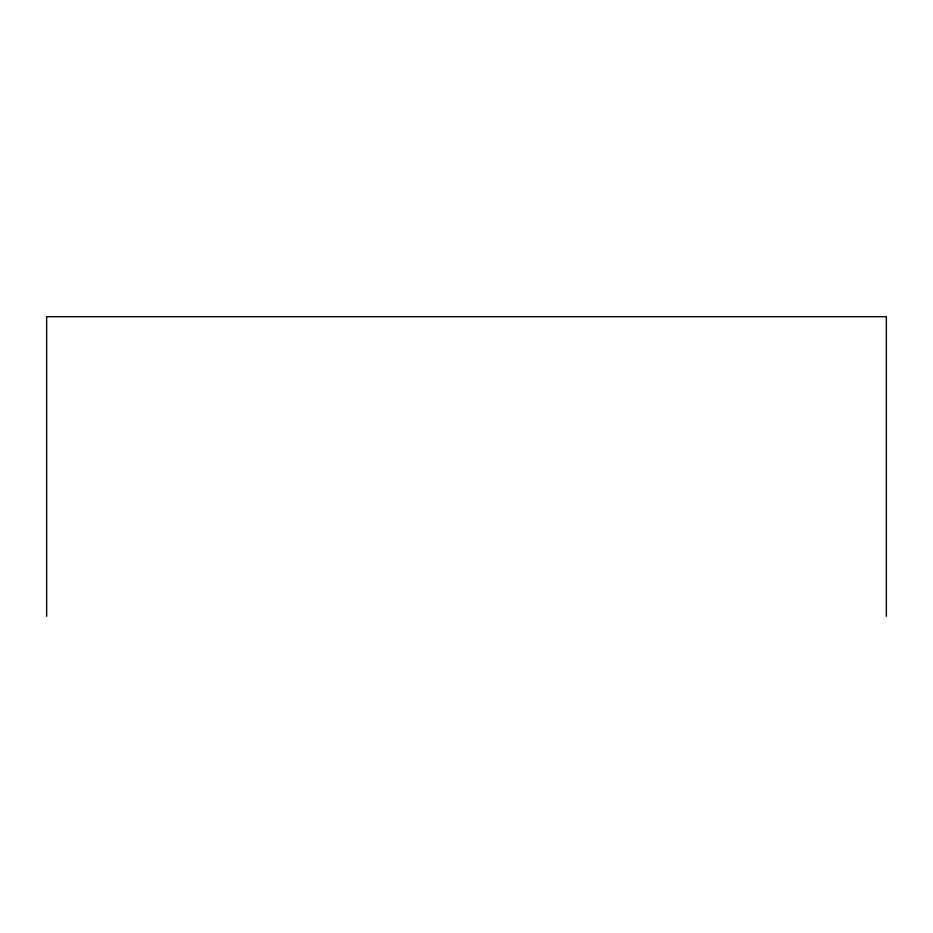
<?xml version="1.0" encoding="UTF-8"?>
<svg xmlns="http://www.w3.org/2000/svg" width="933" height="933" viewBox="0 0 933 933"><rect width="100%" height="100%" fill="white"/><g stroke="black" fill="none" stroke-linecap="round" stroke-linejoin="round"><path stroke-width="1.4" d="M886.35 616.305L886.35 316.695L46.65 316.695L46.65 616.305"/></g></svg>
